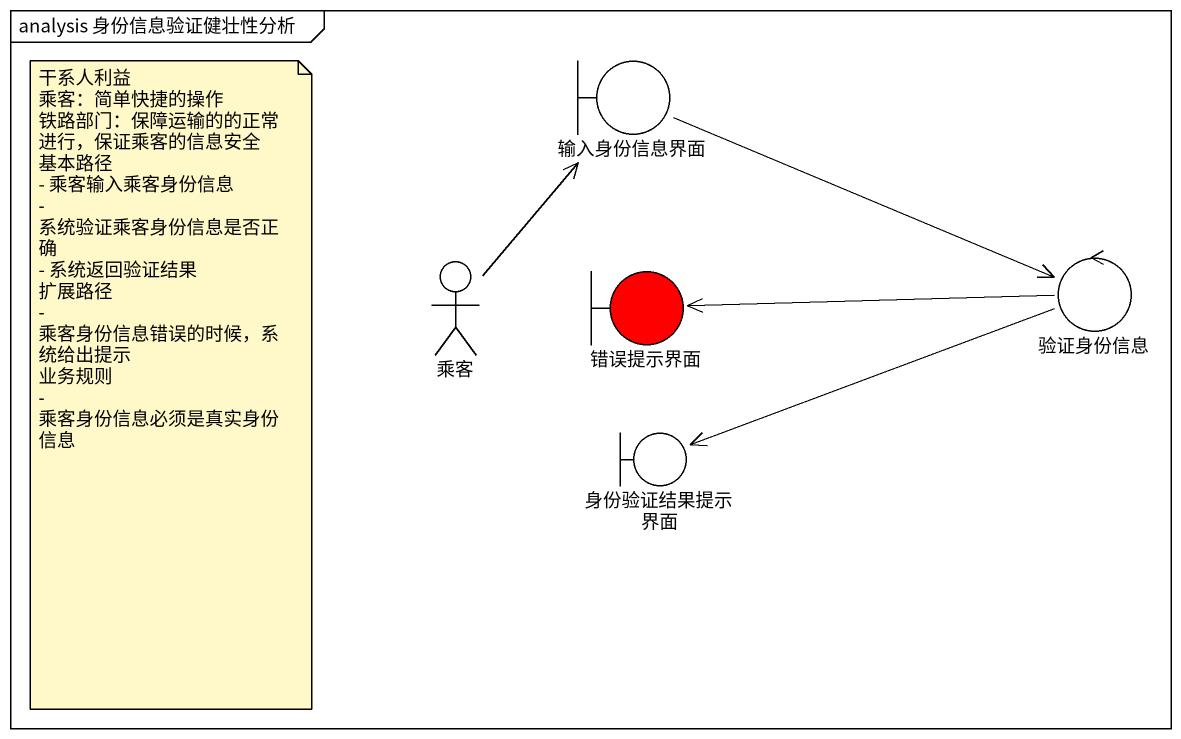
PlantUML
@startuml
mainframe analysis 身份信息验证健壮性分析
boundary 输入身份信息界面
actor 乘客
boundary 错误提示界面 #FF0000
control 验证身份信息
boundary 身份验证结果提示界面
输入身份信息界面 -right-> 验证身份信息
乘客 -up-> 输入身份信息界面
验证身份信息 -left-> 错误提示界面
验证身份信息 -left-> 身份验证结果提示界面
note as N1
  干系人利益
  乘客：简单快捷的操作
  铁路部门：保障运输的的正常进行，保证乘客的信息安全
  基本路径
  - 乘客输入乘客身份信息
  - 系统验证乘客身份信息是否正确
  - 系统返回验证结果
  扩展路径
  - 乘客身份信息错误的时候，系统给出提示
  业务规则
  - 乘客身份信息必须是真实身份信息
end note
@enduml
